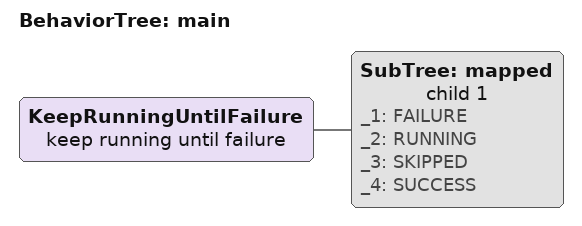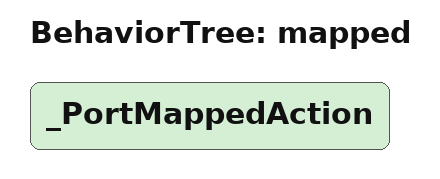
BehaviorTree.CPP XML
<?xml version="1.0" encoding="UTF-8"?>
<root BTCPP_format="4" main_tree_to_execute="main">
  <BehaviorTree ID="main">
    <KeepRunningUntilFailure name="keep running until failure">
      <SubTree ID="mapped" name="child 1" _1="FAILURE" _2="RUNNING" _3="SKIPPED" _4="SUCCESS" />
    </KeepRunningUntilFailure>
  </BehaviorTree>

  <BehaviorTree ID="mapped">
    <_PortMappedAction />
  </BehaviorTree>
</root>
